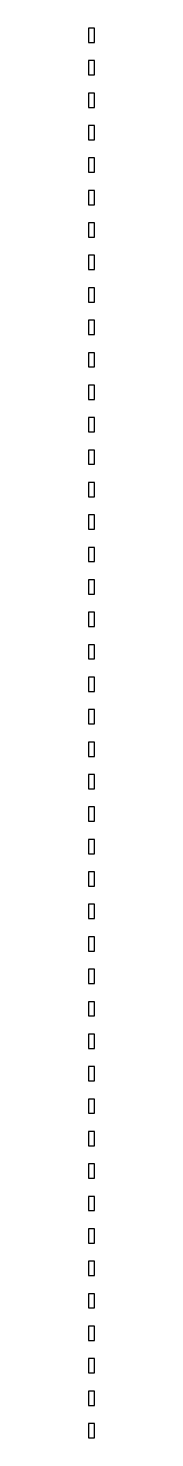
# Model space of a CAD drawing. Header units: millimetres. Extents: x 119 to 127, y -874 to 1072.
import ezdxf

# ---------------------------------------------------------------- set-up
doc = ezdxf.new("R2010")
doc.units = ezdxf.units.MM
doc.layers.add('Default', color=7, linetype='Continuous')
doc.layers.add('TUBO_COM_RASGO', color=7, linetype='Continuous')

# ---------------------------------------------------------------- blocks, each defined once
blk = doc.blocks.new('SE')
at = {"layer": 'TUBO_COM_RASGO', "color": 7, "linetype": 'Continuous'}
for p, q in [((119.2, 1072), (119.2, 1052.3)), ((127.2, 1072), (119.2, 1072)), ((127.2, 1052.3), (127.2, 1072)), ((119.2, 1052.3), (127.2, 1052.3)), ((119.2, 1027.2), (119.2, 1007.5)), ((127.2, 1027.2), (119.2, 1027.2)), ((127.2, 1007.5), (127.2, 1027.2)), ((119.2, 1007.5), (127.2, 1007.5)), ((119.2, 982.4), (119.2, 962.7)), ((127.2, 982.4), (119.2, 982.4)), ((127.2, 962.7), (127.2, 982.4)), ((119.2, 962.7), (127.2, 962.7)), ((119.2, 937.6), (119.2, 917.9)), ((127.2, 937.6), (119.2, 937.6)), ((127.2, 917.9), (127.2, 937.6)), ((119.2, 917.9), (127.2, 917.9)), ((119.2, 892.8), (119.2, 873.1)), ((127.2, 892.8), (119.2, 892.8)), ((127.2, 873.1), (127.2, 892.8)), ((119.2, 873.1), (127.2, 873.1)), ((119.2, 848), (119.2, 828.3)), ((127.2, 848), (119.2, 848)), ((127.2, 828.3), (127.2, 848)), ((119.2, 828.3), (127.2, 828.3)), ((119.2, 803.2), (119.2, 783.5)), ((127.2, 803.2), (119.2, 803.2)), ((127.2, 783.5), (127.2, 803.2)), ((119.2, 783.5), (127.2, 783.5)), ((119.2, 758.4), (119.2, 738.7)), ((127.2, 758.4), (119.2, 758.4)), ((127.2, 738.7), (127.2, 758.4)), ((119.2, 738.7), (127.2, 738.7)), ((119.2, 713.6), (119.2, 693.9)), ((127.2, 713.6), (119.2, 713.6)), ((127.2, 693.9), (127.2, 713.6)), ((119.2, 693.9), (127.2, 693.9)), ((119.2, 668.8), (119.2, 649.1)), ((127.2, 668.8), (119.2, 668.8)), ((127.2, 649.1), (127.2, 668.8)), ((119.2, 649.1), (127.2, 649.1)), ((119.2, 624), (119.2, 604.3)), ((127.2, 624), (119.2, 624)), ((127.2, 604.3), (127.2, 624)), ((119.2, 604.3), (127.2, 604.3)), ((119.2, 579.2), (119.2, 559.5)), ((127.2, 579.2), (119.2, 579.2)), ((127.2, 559.5), (127.2, 579.2)), ((119.2, 559.5), (127.2, 559.5)), ((119.2, 534.4), (119.2, 514.7)), ((127.2, 534.4), (119.2, 534.4)), ((127.2, 514.7), (127.2, 534.4)), ((119.2, 514.7), (127.2, 514.7)), ((119.2, 489.6), (119.2, 469.9)), ((127.2, 489.6), (119.2, 489.6)), ((127.2, 469.9), (127.2, 489.6)), ((119.2, 469.9), (127.2, 469.9)), ((119.2, 444.8), (119.2, 425.1)), ((127.2, 444.8), (119.2, 444.8)), ((127.2, 425.1), (127.2, 444.8)), ((119.2, 425.1), (127.2, 425.1)), ((119.2, 400), (119.2, 380.3)), ((127.2, 400), (119.2, 400)), ((127.2, 380.3), (127.2, 400)), ((119.2, 380.3), (127.2, 380.3)), ((119.2, 355.2), (119.2, 335.5)), ((127.2, 355.2), (119.2, 355.2)), ((127.2, 335.5), (127.2, 355.2)), ((119.2, 335.5), (127.2, 335.5)), ((119.2, 310.4), (119.2, 290.7)), ((127.2, 310.4), (119.2, 310.4)), ((127.2, 290.7), (127.2, 310.4)), ((119.2, 290.7), (127.2, 290.7)), ((119.2, 265.6), (119.2, 245.9)), ((127.2, 265.6), (119.2, 265.6)), ((127.2, 245.9), (127.2, 265.6)), ((119.2, 245.9), (127.2, 245.9)), ((119.2, 220.8), (119.2, 201.1)), ((127.2, 220.8), (119.2, 220.8)), ((127.2, 201.1), (127.2, 220.8)), ((119.2, 201.1), (127.2, 201.1)), ((119.2, 176), (119.2, 156.3)), ((127.2, 176), (119.2, 176)), ((127.2, 156.3), (127.2, 176)), ((119.2, 156.3), (127.2, 156.3)), ((119.2, 131.2), (119.2, 111.5)), ((127.2, 131.2), (119.2, 131.2)), ((127.2, 111.5), (127.2, 131.2)), ((119.2, 111.5), (127.2, 111.5)), ((119.2, 86.4), (119.2, 66.7)), ((127.2, 86.4), (119.2, 86.4)), ((127.2, 66.7), (127.2, 86.4)), ((119.2, 66.7), (127.2, 66.7)), ((119.2, 41.6), (119.2, 21.9)), ((127.2, 41.6), (119.2, 41.6)), ((127.2, 21.9), (127.2, 41.6)), ((119.2, 21.9), (127.2, 21.9)), ((119.2, -3.2), (119.2, -22.9)), ((127.2, -3.2), (119.2, -3.2)), ((127.2, -22.9), (127.2, -3.2)), ((119.2, -22.9), (127.2, -22.9)), ((119.2, -48), (119.2, -67.7)), ((127.2, -48), (119.2, -48)), ((127.2, -67.7), (127.2, -48)), ((119.2, -67.7), (127.2, -67.7)), ((119.2, -92.8), (119.2, -112.5)), ((127.2, -92.8), (119.2, -92.8)), ((127.2, -112.5), (127.2, -92.8)), ((119.2, -112.5), (127.2, -112.5)), ((119.2, -137.6), (119.2, -157.3)), ((127.2, -137.6), (119.2, -137.6)), ((127.2, -157.3), (127.2, -137.6)), ((119.2, -157.3), (127.2, -157.3)), ((119.2, -182.4), (119.2, -202.1)), ((127.2, -182.4), (119.2, -182.4)), ((127.2, -202.1), (127.2, -182.4)), ((119.2, -202.1), (127.2, -202.1)), ((119.2, -227.2), (119.2, -246.9)), ((127.2, -227.2), (119.2, -227.2)), ((127.2, -246.9), (127.2, -227.2)), ((119.2, -246.9), (127.2, -246.9)), ((119.2, -272), (119.2, -291.7)), ((127.2, -272), (119.2, -272)), ((127.2, -291.7), (127.2, -272)), ((119.2, -291.7), (127.2, -291.7)), ((119.2, -316.8), (119.2, -336.5)), ((127.2, -316.8), (119.2, -316.8)), ((127.2, -336.5), (127.2, -316.8)), ((119.2, -336.5), (127.2, -336.5)), ((119.2, -361.6), (119.2, -381.3)), ((127.2, -361.6), (119.2, -361.6)), ((127.2, -381.3), (127.2, -361.6)), ((119.2, -381.3), (127.2, -381.3)), ((119.2, -406.4), (119.2, -426.1)), ((127.2, -406.4), (119.2, -406.4)), ((127.2, -426.1), (127.2, -406.4)), ((119.2, -426.1), (127.2, -426.1)), ((119.2, -451.2), (119.2, -470.9)), ((127.2, -451.2), (119.2, -451.2)), ((127.2, -470.9), (127.2, -451.2)), ((119.2, -470.9), (127.2, -470.9)), ((119.2, -496), (119.2, -515.7)), ((127.2, -496), (119.2, -496)), ((127.2, -515.7), (127.2, -496)), ((119.2, -515.7), (127.2, -515.7)), ((119.2, -540.8), (119.2, -560.5)), ((127.2, -540.8), (119.2, -540.8)), ((127.2, -560.5), (127.2, -540.8)), ((119.2, -560.5), (127.2, -560.5)), ((119.2, -585.6), (119.2, -605.3)), ((127.2, -585.6), (119.2, -585.6)), ((127.2, -605.3), (127.2, -585.6)), ((119.2, -605.3), (127.2, -605.3)), ((119.2, -630.4), (119.2, -650.1)), ((127.2, -630.4), (119.2, -630.4)), ((127.2, -650.1), (127.2, -630.4)), ((119.2, -650.1), (127.2, -650.1)), ((119.2, -675.2), (119.2, -694.9)), ((127.2, -675.2), (119.2, -675.2)), ((127.2, -694.9), (127.2, -675.2)), ((119.2, -694.9), (127.2, -694.9)), ((119.2, -720), (119.2, -739.7)), ((127.2, -720), (119.2, -720)), ((127.2, -739.7), (127.2, -720)), ((119.2, -739.7), (127.2, -739.7)), ((119.2, -764.8), (119.2, -784.5)), ((127.2, -764.8), (119.2, -764.8)), ((127.2, -784.5), (127.2, -764.8)), ((119.2, -784.5), (127.2, -784.5)), ((119.2, -809.6), (119.2, -829.3)), ((127.2, -809.6), (119.2, -809.6)), ((127.2, -829.3), (127.2, -809.6)), ((119.2, -829.3), (127.2, -829.3)), ((127.2, -854.4), (119.2, -854.4)), ((119.2, -854.4), (119.2, -874.1)), ((127.2, -874.1), (127.2, -854.4)), ((119.2, -874.1), (127.2, -874.1))]:
    blk.add_line(p, q, dxfattribs=at)

msp = doc.modelspace()

# ---------------------------------------------------------------- block references
at = {"layer": 'Default'}
msp.add_blockref('SE', (0, 0), dxfattribs=at)

doc.saveas('drawing.dxf')
